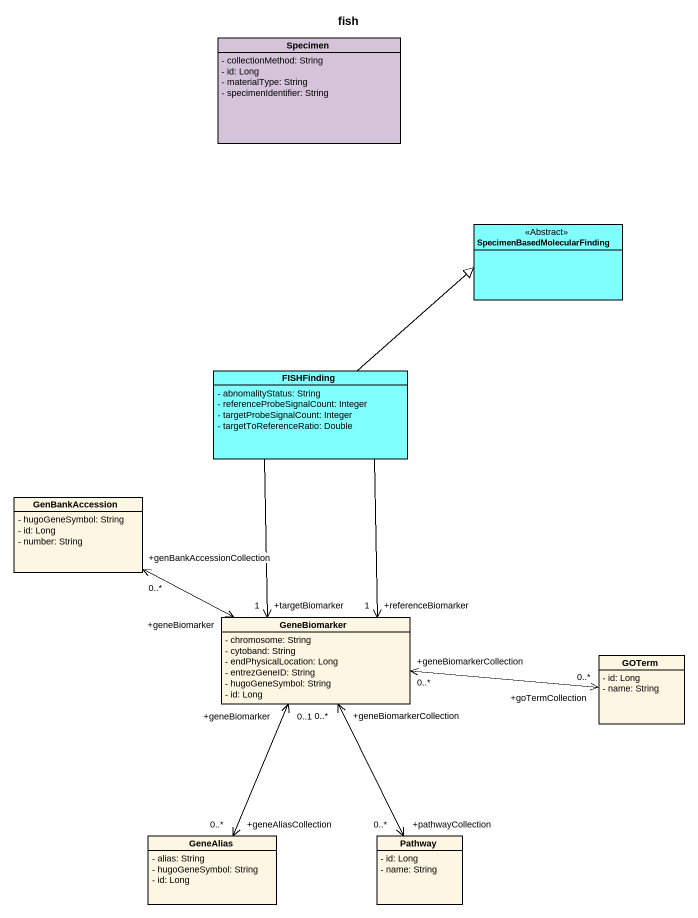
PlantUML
@startuml
title fish
hide circle
hide empty members
skinparam classAttributeIconSize 0
class Specimen #D4C3D9 {
  - collectionMethod: String
  - id: Long
  - materialType: String
  - specimenIdentifier: String
}
class "SpecimenBasedMolecularFinding" as SpecimenBasedMolecularFindin <<Abstract>> #80FFFF
class FISHFinding #80FFFF {
  - abnomalityStatus: String
  - referenceProbeSignalCount: Integer
  - targetProbeSignalCount: Integer
  - targetToReferenceRatio: Double
}
class GenBankAccession {
  - hugoGeneSymbol: String
  - id: Long
  - number: String
}
class GeneBiomarker {
  - chromosome: String
  - cytoband: String
  - endPhysicalLocation: Long
  - entrezGeneID: String
  - hugoGeneSymbol: String
  - id: Long
}
class GOTerm {
  - id: Long
  - name: String
}
class GeneAlias {
  - alias: String
  - hugoGeneSymbol: String
  - id: Long
}
class Pathway {
  - id: Long
  - name: String
}
FISHFinding -up-|> SpecimenBasedMolecularFindin
FISHFinding --> "+targetBiomarker\n1" GeneBiomarker
FISHFinding --> "+referenceBiomarker\n1" GeneBiomarker
GeneBiomarker "+geneBiomarker" <-left-> "+genBankAccessionCollection\n0..*" GenBankAccession
GeneBiomarker "+geneBiomarkerCollection\n0..*" <-right-> "+goTermCollection\n0..*" GOTerm
GeneBiomarker "+geneBiomarkerCollection\n0..*" <--> "+pathwayCollection\n0..*" Pathway
GeneAlias "+geneAliasCollection\n0..*" <-up-> "+geneBiomarker\n0..1" GeneBiomarker
@enduml
